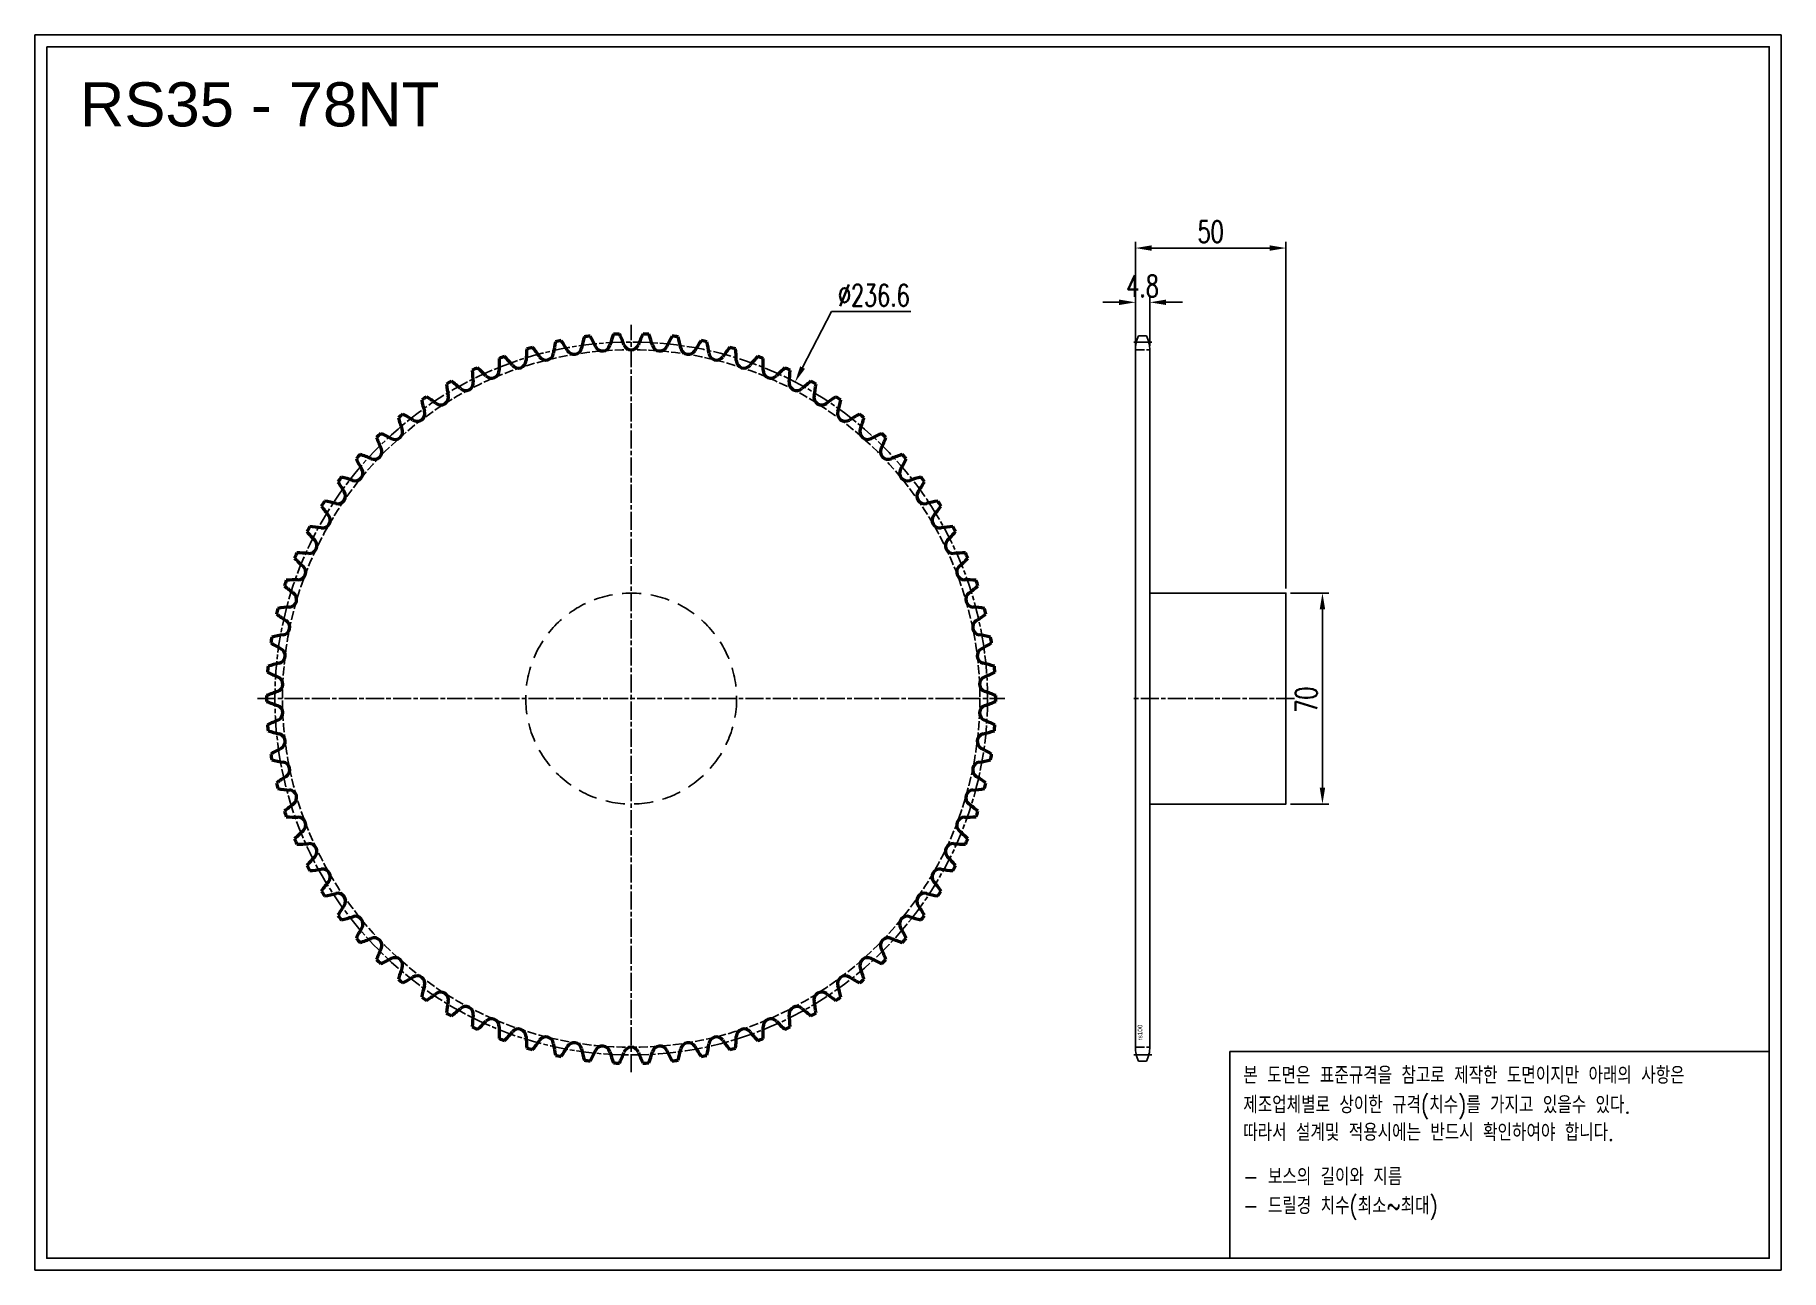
# Model space of a CAD drawing. Header units: millimetres. Extents: x -38804 to -38224, y 3186 to 3596.
import ezdxf

# ---------------------------------------------------------------- set-up
doc = ezdxf.new("R2010")
doc.units = ezdxf.units.MM
for name, pattern in [('AM_ISO02W050', [7.5, 6, -1.5]), ('AM_ISO02W050x2', [3.75, 3, -0.75]), ('AM_ISO08W050', [18, 12, -1.5, 3, -1.5]), ('AM_ISO08W050x2', [9, 6, -0.75, 1.5, -0.75]), ('HIDDEN', [9.525, 6.35, -3.175])]:
    doc.linetypes.add(name, pattern=pattern)
for name, color, linetype, lineweight in [('AM_0N', 7, 'Continuous', 50), ('AM_3N', 6, 'AM_ISO02W050', 25), ('AM_7', 4, 'AM_ISO08W050', 25), ('AM_7N', 4, 'AM_ISO08W050', 25)]:
    doc.layers.add(name, color=color, linetype=linetype, lineweight=lineweight)
doc.layers.add('HL', color=2, linetype='HIDDEN')
doc.layers.add('S-DIM', color=7, linetype='Continuous')
doc.styles.add('HAN', font='ROMANS.shx', dxfattribs={"width": 0.7, "bigfont": 'whgtxt.shx'})
doc.styles.add('HSG', font='SIMPLEX.shx', dxfattribs={"width": 0.7, "bigfont": 'HSG.shx'})
doc.styles.get("Standard").update_dxf_attribs({"font": 'arial.ttf'})
doc.dimstyles.new('APP16', dxfattribs={"dimscale": 3, "dimtxt": 2.4, "dimasz": 1.8, "dimexe": 0.7, "dimexo": 0.5, "dimgap": 0.6, "dimtad": 1, "dimtoh": 1, "dimdec": 1, "dimrnd": 0.01, "dimzin": 9, "dimdsep": 46, "dimtxsty": 'HSG', "dimcen": 0, "dimclrd": 1, "dimclre": 1, "dimclrt": 256, "dimazin": 2, "dimtp": 1, "dimtm": 1, "dimtfac": 0.5, "dimtdec": 1, "dimtofl": 0, "dimtmove": 0, "dimatfit": 3, "dimfxl": 0, "dimtvp": 1, "dimtolj": 2, "dimlwd": -1, "dimlwe": -1, "dimarcsym": 0})

# ---------------------------------------------------------------- blocks, each defined once
blk = doc.blocks.new('*D1')
at = {"layer": 'Defpoints', "color": 0, "transparency": 16777216}
for p in [(-38388.34, 3410.57), (-38388.34, 3340.57), (-38376.23, 3340.57)]:
    blk.add_point(p, dxfattribs=at)
at = {"layer": 'S-DIM', "color": 1, "transparency": 16777216}
for p, q in [((-38386.84, 3410.57), (-38374.13, 3410.57)), ((-38376.23, 3405.17), (-38376.23, 3345.97)), ((-38386.84, 3340.57), (-38374.13, 3340.57))]:
    blk.add_line(p, q, dxfattribs=at)
for points in [[(-38377.13, 3405.17), (-38375.33, 3405.17), (-38376.23, 3410.57)], [(-38377.13, 3345.97), (-38375.33, 3345.97), (-38376.23, 3340.57)]]:
    blk.add_solid(points, dxfattribs=at)
at = {"layer": 'S-DIM', "transparency": 16777216, "insert": (-38381.63, 3375.19), "char_height": 7.2, "attachment_point": 5, "rotation": 90, "style": 'HSG'}
blk.add_mtext('\\A2;70', dxfattribs=at)
blk = doc.blocks.new('*D2')
at = {"layer": 'Defpoints', "color": 0, "transparency": 16777216}
for p in [(-38433.54, 3507.05), (-38438.34, 3491.13), (-38433.54, 3491.13)]:
    blk.add_point(p, dxfattribs=at)
at = {"layer": 'S-DIM', "color": 1, "transparency": 16777216}
for p, q in [((-38443.74, 3507.05), (-38449.14, 3507.05)), ((-38438.34, 3492.63), (-38438.34, 3509.15)), ((-38433.54, 3492.63), (-38433.54, 3509.15)), ((-38428.14, 3507.05), (-38422.74, 3507.05))]:
    blk.add_line(p, q, dxfattribs=at)
for points in [[(-38443.74, 3507.95), (-38443.74, 3506.15), (-38438.34, 3507.05)], [(-38428.14, 3507.95), (-38428.14, 3506.15), (-38433.54, 3507.05)]]:
    blk.add_solid(points, dxfattribs=at)
at = {"layer": 'S-DIM', "transparency": 16777216, "insert": (-38435.94, 3512.45), "char_height": 7.2, "attachment_point": 5, "style": 'HSG'}
blk.add_mtext('\\A2;4.8', dxfattribs=at)
blk = doc.blocks.new('*D3')
at = {"layer": 'Defpoints', "color": 0, "transparency": 16777216}
for p in [(-38388.34, 3525.05), (-38438.34, 3491.13), (-38388.34, 3410.57)]:
    blk.add_point(p, dxfattribs=at)
at = {"layer": 'S-DIM', "color": 1, "transparency": 16777216}
for p, q in [((-38438.34, 3492.63), (-38438.34, 3527.15)), ((-38432.94, 3525.05), (-38393.74, 3525.05)), ((-38388.34, 3412.07), (-38388.34, 3527.15))]:
    blk.add_line(p, q, dxfattribs=at)
for points in [[(-38432.94, 3525.95), (-38432.94, 3524.15), (-38438.34, 3525.05)], [(-38393.74, 3525.95), (-38393.74, 3524.15), (-38388.34, 3525.05)]]:
    blk.add_solid(points, dxfattribs=at)
at = {"layer": 'S-DIM', "transparency": 16777216, "insert": (-38413.34, 3530.45), "char_height": 7.2, "attachment_point": 5, "style": 'HSG'}
blk.add_mtext('\\A2;50', dxfattribs=at)
blk = doc.blocks.new('*D4')
at = {"layer": 'Defpoints', "color": 0, "transparency": 16777216}
for p in [(-38551.3, 3480.6), (-38660.08, 3270.55)]:
    blk.add_point(p, dxfattribs=at)
at = {"layer": 'S-DIM', "color": 1, "transparency": 16777216}
for p, q in [((-38539.19, 3503.98), (-38548.81, 3485.39)), ((-38512.91, 3503.98), (-38539.19, 3503.98))]:
    blk.add_line(p, q, dxfattribs=at)
blk.add_solid([(-38549.61, 3485.81), (-38548.01, 3484.98), (-38551.3, 3480.6)], dxfattribs=at)
at = {"layer": 'S-DIM', "transparency": 16777216, "insert": (-38525.15, 3509.38), "char_height": 7.2, "attachment_point": 5, "style": 'HSG'}
blk.add_mtext('\\A2;∅236.6', dxfattribs=at)
blk = doc.blocks.new('notice1')
at = {"color": 4}
blk.add_lwpolyline([(-22142.12, 1735.9), (-22053.8, 1735.9), (-22053.8, 1702.07), (-22142.12, 1702.07)], close=True, dxfattribs=at)
at = {"color": 4, "style": 'HAN', "width": 0.8}
for s, p in [('본 도면은 표준규격을 참고로 제작한 도면이지만 아래의 사항은', (-22139.9, 1730.62)), ('제조업체별로 상이한 규격(치수)를 가지고 있을수 있다.', (-22139.9, 1725.78)), ('따라서 설계및 적용시에는 반드시 확인하여야 합니다.', (-22139.9, 1721.28)), ('- 보스의 길이와 지름', (-22139.9, 1714.03)), ('- 드릴경 치수(최소~최대)', (-22139.9, 1709.27))]:
    blk.add_text(s, height=2.7949, dxfattribs=at).set_placement(p)

msp = doc.modelspace()

# ---------------------------------------------------------------- linework, layer by layer
for p, q in [((-38434.61, 3495.93), (-38437.27, 3495.93)), ((-38438.34, 3491.13), (-38438.34, 3260.02)), ((-38433.54, 3491.13), (-38433.54, 3260.02)), ((-38434.61, 3255.22), (-38437.27, 3255.22))]:
    msp.add_line(p, q)
for points in [[(-38803.63, 3595.77), (-38223.99, 3595.77), (-38223.99, 3185.92), (-38803.63, 3185.92)], [(-38799.73, 3591.87), (-38227.89, 3591.87), (-38227.89, 3189.83), (-38799.73, 3189.83)]]:
    msp.add_lwpolyline(points, close=True)
msp.add_lwpolyline([(-38433.54, 3410.57), (-38388.34, 3410.57), (-38388.34, 3340.57), (-38433.54, 3340.57)])
for centre, start, end in [((-38427.04, 3491.13), 154.86334, 180), ((-38444.84, 3491.13), 0, 25.13666), ((-38427.04, 3260.02), 180, 205.13666), ((-38444.84, 3260.02), 334.86334, 0)]:
    msp.add_arc(centre, 11.3, start, end)
at = {"layer": 'AM_0N'}
for centre, radius, start, end in [((-38574.34, 3482.24), 48.77, 164.095, 168.65385), ((-38605.69, 3375.57), 121.04, 96.46589, 97.38026), ((-38661.66, 3471.64), 48.77, 25.19231, 29.75116), ((-38565.86, 3479.37), 48.77, 159.47961, 164.03846), ((-38605.69, 3375.57), 121.04, 91.85051, 92.76487), ((-38653.75, 3475.83), 48.77, 20.57692, 25.13577), ((-38557.63, 3475.83), 48.77, 154.86423, 159.42308), ((-38605.69, 3375.57), 121.04, 87.23513, 88.14949), ((-38645.53, 3479.37), 48.77, 15.96154, 20.52039), ((-38549.72, 3471.64), 48.77, 150.24884, 154.80769), ((-38605.69, 3375.57), 121.04, 82.61974, 83.53411), ((-38637.04, 3482.24), 48.77, 11.34615, 15.905), ((-38591.85, 3485.89), 48.77, 173.32576, 177.88462), ((-38605.69, 3375.57), 121.04, 105.69666, 106.61103), ((-38676.35, 3461.42), 48.77, 34.42308, 38.98193), ((-38634, 3490.44), 2.57, 214.42308, 353.26923), ((-38583.02, 3484.42), 48.77, 168.71038, 173.26923), ((-38605.69, 3375.57), 121.04, 101.08128, 101.99564), ((-38669.21, 3466.83), 48.77, 29.80769, 34.36654), ((-38624.67, 3492.34), 2.57, 209.80769, 348.65385), ((-38615.21, 3493.49), 2.57, 205.19231, 344.03846), ((-38605.69, 3493.87), 2.57, 200.57692, 339.42308), ((-38596.17, 3493.49), 2.57, 195.96154, 334.80769), ((-38586.71, 3492.34), 2.57, 191.34615, 330.19231), ((-38542.17, 3466.83), 48.77, 145.63346, 150.19231), ((-38605.69, 3375.57), 121.04, 78.00436, 78.91872), ((-38628.36, 3484.42), 48.77, 6.73077, 11.28962), ((-38577.38, 3490.44), 2.57, 186.73077, 325.57692), ((-38535.03, 3461.42), 48.77, 141.01807, 145.57692), ((-38605.69, 3375.57), 121.04, 73.38897, 74.30334), ((-38619.53, 3485.89), 48.77, 2.11538, 6.67424), ((-38605.69, 3375.57), 121.04, 114.92743, 115.8418), ((-38609.73, 3486.68), 48.77, 182.55653, 187.11538), ((-38689.2, 3448.97), 48.77, 43.65385, 48.2127), ((-38652.06, 3484.41), 2.57, 223.65385, 2.5), ((-38600.78, 3486.65), 48.77, 177.94115, 182.5), ((-38605.69, 3375.57), 121.04, 110.31205, 111.22641), ((-38683.02, 3455.45), 48.77, 39.03846, 43.59731), ((-38643.15, 3487.79), 2.57, 219.03846, 357.88462), ((-38568.23, 3487.79), 2.57, 182.11538, 320.96154), ((-38528.36, 3455.45), 48.77, 136.40269, 140.96154), ((-38605.69, 3375.57), 121.04, 68.77359, 69.68795), ((-38559.32, 3484.41), 2.57, 177.5, 316.34615), ((-38610.6, 3486.65), 48.77, 357.5, 2.05885), ((-38522.18, 3448.97), 48.77, 131.7873, 136.34615), ((-38605.69, 3375.57), 121.04, 64.1582, 65.07257), ((-38601.65, 3486.68), 48.77, 352.88462, 357.44347), ((-38605.69, 3375.57), 121.04, 119.54282, 120.45718), ((-38618.66, 3486), 48.77, 187.17192, 191.73077), ((-38694.84, 3442.01), 48.77, 48.26923, 52.82808), ((-38660.67, 3480.32), 2.57, 228.26923, 7.11538), ((-38550.71, 3480.32), 2.57, 172.88462, 311.73077), ((-38516.54, 3442.01), 48.77, 127.17192, 131.73077), ((-38605.69, 3375.57), 121.04, 59.54282, 60.45718), ((-38592.72, 3486), 48.77, 348.26923, 352.82808), ((-38605.69, 3375.57), 121.04, 124.1582, 125.07257), ((-38627.5, 3484.6), 48.77, 191.7873, 196.34615), ((-38699.89, 3434.63), 48.77, 52.88462, 57.44347), ((-38668.92, 3475.56), 2.57, 232.88462, 11.73077), ((-38542.46, 3475.56), 2.57, 168.26923, 307.11538), ((-38511.49, 3434.63), 48.77, 122.55653, 127.11538), ((-38605.69, 3375.57), 121.04, 54.92743, 55.8418), ((-38583.88, 3484.6), 48.77, 343.65385, 348.2127), ((-38605.69, 3375.57), 121.04, 128.77359, 129.68795), ((-38636.2, 3482.49), 48.77, 196.40269, 200.96154), ((-38704.34, 3426.85), 48.77, 57.5, 62.05885), ((-38676.76, 3470.15), 2.57, 237.5, 16.34615), ((-38534.62, 3470.15), 2.57, 163.65385, 302.5), ((-38507.04, 3426.85), 48.77, 117.94115, 122.5), ((-38605.69, 3375.57), 121.04, 50.31205, 51.22641), ((-38575.18, 3482.49), 48.77, 339.03846, 343.59731), ((-38605.69, 3375.57), 121.04, 133.38897, 134.30334), ((-38644.71, 3479.69), 48.77, 201.01807, 205.57692), ((-38708.15, 3418.75), 48.77, 62.11538, 66.67424), ((-38684.14, 3464.12), 2.57, 242.11538, 20.96154), ((-38527.24, 3464.12), 2.57, 159.03846, 297.88462), ((-38503.23, 3418.75), 48.77, 113.32576, 117.88462), ((-38566.67, 3479.69), 48.77, 334.42308, 338.98193), ((-38605.69, 3375.57), 121.04, 45.69666, 46.61103), ((-38605.69, 3375.57), 121.04, 138.00436, 138.91872), ((-38652.96, 3476.21), 48.77, 205.63346, 210.19231), ((-38711.29, 3410.37), 48.77, 66.73077, 71.28962), ((-38691.01, 3457.52), 2.57, 246.73077, 25.57692), ((-38520.37, 3457.52), 2.57, 154.42308, 293.26923), ((-38500.09, 3410.37), 48.77, 108.71038, 113.26923), ((-38558.42, 3476.21), 48.77, 329.80769, 334.36654), ((-38605.69, 3375.57), 121.04, 41.08128, 41.99564), ((-38605.69, 3375.57), 121.04, 142.61974, 143.53411), ((-38713.75, 3401.76), 48.77, 71.34615, 75.905), ((-38697.33, 3450.39), 2.57, 251.34615, 30.19231), ((-38514.05, 3450.39), 2.57, 149.80769, 288.65385), ((-38497.63, 3401.76), 48.77, 104.095, 108.65385), ((-38605.69, 3375.57), 121.04, 36.46589, 37.38026), ((-38703.05, 3442.78), 2.57, 255.96154, 34.80769), ((-38660.9, 3472.08), 48.77, 210.24884, 214.80769), ((-38508.33, 3442.78), 2.57, 145.19231, 284.03846), ((-38550.48, 3472.08), 48.77, 325.19231, 329.75116), ((-38605.69, 3375.57), 121.04, 147.23513, 148.14949), ((-38668.49, 3467.32), 48.77, 214.86423, 219.42308), ((-38715.5, 3392.98), 48.77, 75.96154, 80.52039), ((-38495.88, 3392.98), 48.77, 99.47961, 104.03846), ((-38542.89, 3467.32), 48.77, 320.57692, 325.13577), ((-38605.69, 3375.57), 121.04, 31.85051, 32.76487), ((-38605.69, 3375.57), 121.04, 151.85051, 152.76487), ((-38716.55, 3384.08), 48.77, 80.57692, 85.13577), ((-38708.14, 3434.72), 2.57, 260.57692, 39.42308), ((-38503.24, 3434.72), 2.57, 140.57692, 279.42308), ((-38494.83, 3384.08), 48.77, 94.86423, 99.42308), ((-38605.69, 3375.57), 121.04, 27.23513, 28.14949), ((-38675.67, 3461.97), 48.77, 219.47961, 224.03846), ((-38712.57, 3426.29), 2.57, 265.19231, 44.03846), ((-38498.81, 3426.29), 2.57, 135.96154, 274.80769), ((-38535.71, 3461.97), 48.77, 315.96154, 320.52039), ((-38605.69, 3375.57), 121.04, 156.46589, 157.38026), ((-38682.39, 3456.06), 48.77, 224.095, 228.65385), ((-38716.87, 3375.14), 48.77, 85.19231, 89.75116), ((-38494.51, 3375.14), 48.77, 90.24884, 94.80769), ((-38528.99, 3456.06), 48.77, 311.34615, 315.905), ((-38605.69, 3375.57), 121.04, 22.61974, 23.53411), ((-38605.69, 3375.57), 121.04, 161.08128, 161.99564), ((-38716.48, 3366.19), 48.77, 89.80769, 94.36654), ((-38716.3, 3417.52), 2.57, 269.80769, 48.65385), ((-38495.08, 3417.52), 2.57, 131.34615, 270.19231), ((-38494.9, 3366.19), 48.77, 85.63346, 90.19231), ((-38605.69, 3375.57), 121.04, 18.00436, 18.91872), ((-38688.62, 3449.63), 48.77, 228.71038, 233.26923), ((-38719.32, 3408.49), 2.57, 274.42308, 53.26923), ((-38492.06, 3408.49), 2.57, 126.73077, 265.57692), ((-38522.76, 3449.63), 48.77, 306.73077, 311.28962), ((-38605.69, 3375.57), 121.04, 165.69666, 166.61103), ((-38694.31, 3442.71), 48.77, 233.32576, 237.88462), ((-38715.36, 3357.31), 48.77, 94.42308, 98.98193), ((-38496.02, 3357.31), 48.77, 81.01807, 85.57692), ((-38517.07, 3442.71), 48.77, 302.11538, 306.67424), ((-38605.69, 3375.57), 121.04, 13.38897, 14.30334), ((-38713.54, 3348.54), 48.77, 99.03846, 103.59731), ((-38721.6, 3399.24), 2.57, 279.03846, 57.88462), ((-38489.78, 3399.24), 2.57, 122.11538, 260.96154), ((-38497.84, 3348.54), 48.77, 76.40269, 80.96154), ((-38605.69, 3375.57), 121.04, 170.31205, 171.22641), ((-38699.43, 3435.37), 48.77, 237.94115, 242.5), ((-38723.13, 3389.83), 2.57, 283.65385, 62.5), ((-38488.25, 3389.83), 2.57, 117.5, 256.34615), ((-38511.95, 3435.37), 48.77, 297.5, 302.05885), ((-38605.69, 3375.57), 121.04, 8.77359, 9.68795), ((-38605.69, 3375.57), 121.04, 174.92743, 175.8418), ((-38711.01, 3339.95), 48.77, 103.65385, 108.2127), ((-38500.37, 3339.95), 48.77, 71.7873, 76.34615), ((-38605.69, 3375.57), 121.04, 4.1582, 5.07257), ((-38703.93, 3427.63), 48.77, 242.55653, 247.11538), ((-38723.9, 3380.34), 2.57, 288.26923, 67.11538), ((-38487.48, 3380.34), 2.57, 112.88462, 251.73077), ((-38507.45, 3427.63), 48.77, 292.88462, 297.44347), ((-38605.69, 3375.57), 121.04, 179.54282, 180.45718), ((-38707.8, 3331.59), 48.77, 108.26923, 112.82808), ((-38707.8, 3419.56), 48.77, 247.17192, 251.73077), ((-38503.58, 3331.59), 48.77, 67.17192, 71.73077), ((-38503.58, 3419.56), 48.77, 288.26923, 292.82808), ((-38605.69, 3375.57), 121.04, 359.54282, 0.45718), ((-38703.93, 3323.52), 48.77, 112.88462, 117.44347), ((-38723.9, 3370.81), 2.57, 292.88462, 71.73077), ((-38487.48, 3370.81), 2.57, 108.26923, 247.11538), ((-38507.45, 3323.52), 48.77, 62.55653, 67.11538), ((-38605.69, 3375.57), 121.04, 184.1582, 185.07257), ((-38711.01, 3411.2), 48.77, 251.7873, 256.34615), ((-38723.13, 3361.31), 2.57, 297.5, 76.34615), ((-38488.25, 3361.31), 2.57, 103.65385, 242.5), ((-38500.37, 3411.2), 48.77, 283.65385, 288.2127), ((-38605.69, 3375.57), 121.04, 354.92743, 355.8418), ((-38699.43, 3315.78), 48.77, 117.5, 122.05885), ((-38605.69, 3375.57), 121.04, 188.77359, 189.68795), ((-38511.95, 3315.78), 48.77, 57.94115, 62.5), ((-38605.69, 3375.57), 121.04, 350.31205, 351.22641), ((-38713.54, 3402.61), 48.77, 256.40269, 260.96154), ((-38721.6, 3351.91), 2.57, 302.11538, 80.96154), ((-38489.78, 3351.91), 2.57, 99.03846, 237.88462), ((-38497.84, 3402.61), 48.77, 279.03846, 283.59731), ((-38694.31, 3308.43), 48.77, 122.11538, 126.67424), ((-38605.69, 3375.57), 121.04, 193.38897, 194.30334), ((-38715.36, 3393.84), 48.77, 261.01807, 265.57692), ((-38719.32, 3342.66), 2.57, 306.73077, 85.57692), ((-38492.06, 3342.66), 2.57, 94.42308, 233.26923), ((-38496.02, 3393.84), 48.77, 274.42308, 278.98193), ((-38517.07, 3308.43), 48.77, 53.32576, 57.88462), ((-38605.69, 3375.57), 121.04, 345.69666, 346.61103), ((-38688.62, 3301.52), 48.77, 126.73077, 131.28962), ((-38522.76, 3301.52), 48.77, 48.71038, 53.26923), ((-38605.69, 3375.57), 121.04, 198.00436, 198.91872), ((-38716.48, 3384.96), 48.77, 265.63346, 270.19231), ((-38716.3, 3333.62), 2.57, 311.34615, 90.19231), ((-38495.08, 3333.62), 2.57, 89.80769, 228.65385), ((-38494.9, 3384.96), 48.77, 269.80769, 274.36654), ((-38605.69, 3375.57), 121.04, 341.08128, 341.99564), ((-38682.39, 3295.09), 48.77, 131.34615, 135.905), ((-38605.69, 3375.57), 121.04, 202.61974, 203.53411), ((-38716.87, 3376.01), 48.77, 270.24884, 274.80769), ((-38712.57, 3324.86), 2.57, 315.96154, 94.80769), ((-38498.81, 3324.86), 2.57, 85.19231, 224.03846), ((-38494.51, 3376.01), 48.77, 265.19231, 269.75116), ((-38528.99, 3295.09), 48.77, 44.095, 48.65385), ((-38605.69, 3375.57), 121.04, 336.46589, 337.38026), ((-38675.67, 3289.17), 48.77, 135.96154, 140.52039), ((-38535.71, 3289.17), 48.77, 39.47961, 44.03846), ((-38605.69, 3375.57), 121.04, 207.23513, 208.14949), ((-38716.55, 3367.06), 48.77, 274.86423, 279.42308), ((-38708.14, 3316.42), 2.57, 320.57692, 99.42308), ((-38503.24, 3316.42), 2.57, 80.57692, 219.42308), ((-38494.83, 3367.06), 48.77, 260.57692, 265.13577), ((-38605.69, 3375.57), 121.04, 331.85051, 332.76487), ((-38668.49, 3283.82), 48.77, 140.57692, 145.13577), ((-38605.69, 3375.57), 121.04, 211.85051, 212.76487), ((-38715.5, 3358.17), 48.77, 279.47961, 284.03846), ((-38703.05, 3308.37), 2.57, 325.19231, 104.03846), ((-38508.33, 3308.37), 2.57, 75.96154, 214.80769), ((-38495.88, 3358.17), 48.77, 255.96154, 260.52039), ((-38542.89, 3283.82), 48.77, 34.86423, 39.42308), ((-38605.69, 3375.57), 121.04, 327.23513, 328.14949), ((-38660.9, 3279.07), 48.77, 145.19231, 149.75116), ((-38550.48, 3279.07), 48.77, 30.24884, 34.80769), ((-38605.69, 3375.57), 121.04, 216.46589, 217.38026), ((-38713.75, 3349.39), 48.77, 284.095, 288.65385), ((-38697.33, 3300.75), 2.57, 329.80769, 108.65385), ((-38652.96, 3274.94), 48.77, 149.80769, 154.36654), ((-38514.05, 3300.75), 2.57, 71.34615, 210.19231), ((-38558.42, 3274.94), 48.77, 25.63346, 30.19231), ((-38497.63, 3349.39), 48.77, 251.34615, 255.905), ((-38605.69, 3375.57), 121.04, 322.61974, 323.53411), ((-38605.69, 3375.57), 121.04, 221.08128, 221.99564), ((-38711.29, 3340.78), 48.77, 288.71038, 293.26923), ((-38691.01, 3293.62), 2.57, 334.42308, 113.26923), ((-38644.71, 3271.46), 48.77, 154.42308, 158.98193), ((-38520.37, 3293.62), 2.57, 66.73077, 205.57692), ((-38566.67, 3271.46), 48.77, 21.01807, 25.57692), ((-38500.09, 3340.78), 48.77, 246.73077, 251.28962), ((-38605.69, 3375.57), 121.04, 318.00436, 318.91872), ((-38605.69, 3375.57), 121.04, 225.69666, 226.61103), ((-38708.15, 3332.4), 48.77, 293.32576, 297.88462), ((-38684.14, 3287.02), 2.57, 339.03846, 117.88462), ((-38527.24, 3287.02), 2.57, 62.11538, 200.96154), ((-38503.23, 3332.4), 48.77, 242.11538, 246.67424), ((-38605.69, 3375.57), 121.04, 313.38897, 314.30334), ((-38636.2, 3268.66), 48.77, 159.03846, 163.59731), ((-38605.69, 3375.57), 121.04, 230.31205, 231.22641), ((-38704.34, 3324.29), 48.77, 297.94115, 302.5), ((-38676.76, 3281), 2.57, 343.65385, 122.5), ((-38534.62, 3281), 2.57, 57.5, 196.34615), ((-38507.04, 3324.29), 48.77, 237.5, 242.05885), ((-38605.69, 3375.57), 121.04, 308.77359, 309.68795), ((-38575.18, 3268.66), 48.77, 16.40269, 20.96154), ((-38627.5, 3266.55), 48.77, 163.65385, 168.2127), ((-38605.69, 3375.57), 121.04, 234.92743, 235.8418), ((-38699.89, 3316.52), 48.77, 302.55653, 307.11538), ((-38668.92, 3275.59), 2.57, 348.26923, 127.11538), ((-38618.66, 3265.15), 48.77, 168.26923, 172.82808), ((-38542.46, 3275.59), 2.57, 52.88462, 191.73077), ((-38592.72, 3265.15), 48.77, 7.17192, 11.73077), ((-38511.49, 3316.52), 48.77, 232.88462, 237.44347), ((-38605.69, 3375.57), 121.04, 304.1582, 305.07257), ((-38583.88, 3266.55), 48.77, 11.7873, 16.34615), ((-38605.69, 3375.57), 121.04, 239.54282, 240.45718), ((-38694.84, 3309.13), 48.77, 307.17192, 311.73077), ((-38660.67, 3270.82), 2.57, 352.88462, 131.73077), ((-38609.73, 3264.46), 48.77, 172.88462, 177.44347), ((-38652.06, 3266.74), 2.57, 357.5, 136.34615), ((-38559.32, 3266.74), 2.57, 43.65385, 182.5), ((-38550.71, 3270.82), 2.57, 48.26923, 187.11538), ((-38601.65, 3264.46), 48.77, 2.55653, 7.11538), ((-38516.54, 3309.13), 48.77, 228.26923, 232.82808), ((-38605.69, 3375.57), 121.04, 299.54282, 300.45718), ((-38605.69, 3375.57), 121.04, 244.1582, 245.07257), ((-38689.2, 3302.17), 48.77, 311.7873, 316.34615), ((-38600.78, 3264.5), 48.77, 177.5, 182.05885), ((-38683.02, 3295.69), 48.77, 316.40269, 320.96154), ((-38643.15, 3263.36), 2.57, 2.11538, 140.96154), ((-38591.85, 3265.25), 48.77, 182.11538, 186.67424), ((-38619.53, 3265.25), 48.77, 353.32576, 357.88462), ((-38568.23, 3263.36), 2.57, 39.03846, 177.88462), ((-38528.36, 3295.69), 48.77, 219.03846, 223.59731), ((-38610.6, 3264.5), 48.77, 357.94115, 2.5), ((-38522.18, 3302.17), 48.77, 223.65385, 228.2127), ((-38605.69, 3375.57), 121.04, 294.92743, 295.8418), ((-38605.69, 3375.57), 121.04, 248.77359, 249.68795), ((-38605.69, 3375.57), 121.04, 253.38897, 254.30334), ((-38676.35, 3289.73), 48.77, 321.01807, 325.57692), ((-38634, 3260.71), 2.57, 6.73077, 145.57692), ((-38583.02, 3266.73), 48.77, 186.73077, 191.28962), ((-38669.21, 3284.32), 48.77, 325.63346, 330.19231), ((-38624.67, 3258.8), 2.57, 11.34615, 150.19231), ((-38574.34, 3268.9), 48.77, 191.34615, 195.905), ((-38661.66, 3279.51), 48.77, 330.24884, 334.80769), ((-38615.21, 3257.66), 2.57, 15.96154, 154.80769), ((-38565.86, 3271.77), 48.77, 195.96154, 200.52039), ((-38653.75, 3275.31), 48.77, 334.86423, 339.42308), ((-38605.69, 3257.27), 2.57, 20.57692, 159.42308), ((-38557.63, 3275.31), 48.77, 200.57692, 205.13577), ((-38645.53, 3271.77), 48.77, 339.47961, 344.03846), ((-38596.17, 3257.66), 2.57, 25.19231, 164.03846), ((-38549.72, 3279.51), 48.77, 205.19231, 209.75116), ((-38637.04, 3268.9), 48.77, 344.095, 348.65385), ((-38586.71, 3258.8), 2.57, 29.80769, 168.65385), ((-38542.17, 3284.32), 48.77, 209.80769, 214.36654), ((-38628.36, 3266.73), 48.77, 348.71038, 353.26923), ((-38577.38, 3260.71), 2.57, 34.42308, 173.26923), ((-38535.03, 3289.73), 48.77, 214.42308, 218.98193), ((-38605.69, 3375.57), 121.04, 285.69666, 286.61103), ((-38605.69, 3375.57), 121.04, 290.31205, 291.22641), ((-38605.69, 3375.57), 121.04, 258.00436, 258.91872), ((-38605.69, 3375.57), 121.04, 262.61974, 263.53411), ((-38605.69, 3375.57), 121.04, 267.23513, 268.14949), ((-38605.69, 3375.57), 121.04, 271.85051, 272.76487), ((-38605.69, 3375.57), 121.04, 276.46589, 277.38026), ((-38605.69, 3375.57), 121.04, 281.08128, 281.99564)]:
    msp.add_arc(centre, radius, start, end, dxfattribs=at)
at = {"layer": 'AM_3N', "linetype": 'AM_ISO02W050x2'}
for p, q in [((-38438.34, 3491.28), (-38433.54, 3491.28)), ((-38438.34, 3259.86), (-38433.54, 3259.86))]:
    msp.add_line(p, q, dxfattribs=at)
msp.add_circle((-38605.69, 3375.57), 115.74, dxfattribs=at)
at = {"layer": 'AM_7', "linetype": 'AM_ISO08W050x2'}
for p, q in [((-38432.88, 3493.85), (-38439, 3493.85)), ((-38385.56, 3375.57), (-38439, 3375.57)), ((-38432.88, 3257.3), (-38439, 3257.3))]:
    msp.add_line(p, q, dxfattribs=at)
msp.add_circle((-38605.69, 3375.57), 118.28, dxfattribs=at)
at = {"layer": 'AM_7N', "linetype": 'AM_ISO08W050x2'}
for p, q in [((-38605.69, 3251.54), (-38605.69, 3499.61)), ((-38729.73, 3375.57), (-38481.65, 3375.57))]:
    msp.add_line(p, q, dxfattribs=at)
at = {"layer": 'HL'}
msp.add_circle((-38605.69, 3375.57), 35, dxfattribs=at)

# ---------------------------------------------------------------- block references
at = {"xscale": 2.028, "yscale": 2.028, "zscale": 2.028}
msp.add_blockref('notice1', (6497.21, -261.97), dxfattribs=at)

# ---------------------------------------------------------------- texts
msp.add_text('RS35 - 78NT', height=14.6374).set_placement((-38788.7, 3565.42))
at = {"insert": (-38437.55, 3262.08), "char_height": 1.512, "width": 6.5009, "attachment_point": 1, "rotation": 90}
msp.add_mtext('rs100', dxfattribs=at)

# ---------------------------------------------------------------- dimensions: what is measured, and where the dimension line sits
at = {"layer": 'S-DIM'}
dim = msp.add_linear_dim(base=(-38388.34, 3525.05), p1=(-38438.34, 3491.13), p2=(-38388.34, 3410.57), dimstyle='APP16', dxfattribs=at)
dim.commit()
dim.dimension.update_dxf_attribs({"geometry": '*D3', "text_midpoint": (-38413.34, 3530.45)})
dim = msp.add_diameter_dim_2p(p1=(-38660.0839, 3270.5468), p2=(-38551.2961, 3480.5997), dimstyle='APP16', dxfattribs=at)
dim.commit()
dim.dimension.update_dxf_attribs({"geometry": '*D4', "text_midpoint": (-38525.1462, 3503.9821), "dimtype": 131})
dim = msp.add_linear_dim(base=(-38433.54, 3507.05), p1=(-38438.34, 3491.13), p2=(-38433.54, 3491.13), dimstyle='APP16', dxfattribs=at)
dim.commit()
dim.dimension.update_dxf_attribs({"geometry": '*D2', "text_midpoint": (-38435.94, 3507.05), "dimtype": 128})
dim = msp.add_linear_dim(base=(-38376.23, 3340.57), p1=(-38388.34, 3410.57), p2=(-38388.34, 3340.57), angle=90, dimstyle='APP16', dxfattribs=at)
dim.commit()
dim.dimension.update_dxf_attribs({"geometry": '*D1', "text_midpoint": (-38376.23, 3375.19), "dimtype": 128})

doc.saveas('drawing.dxf')
